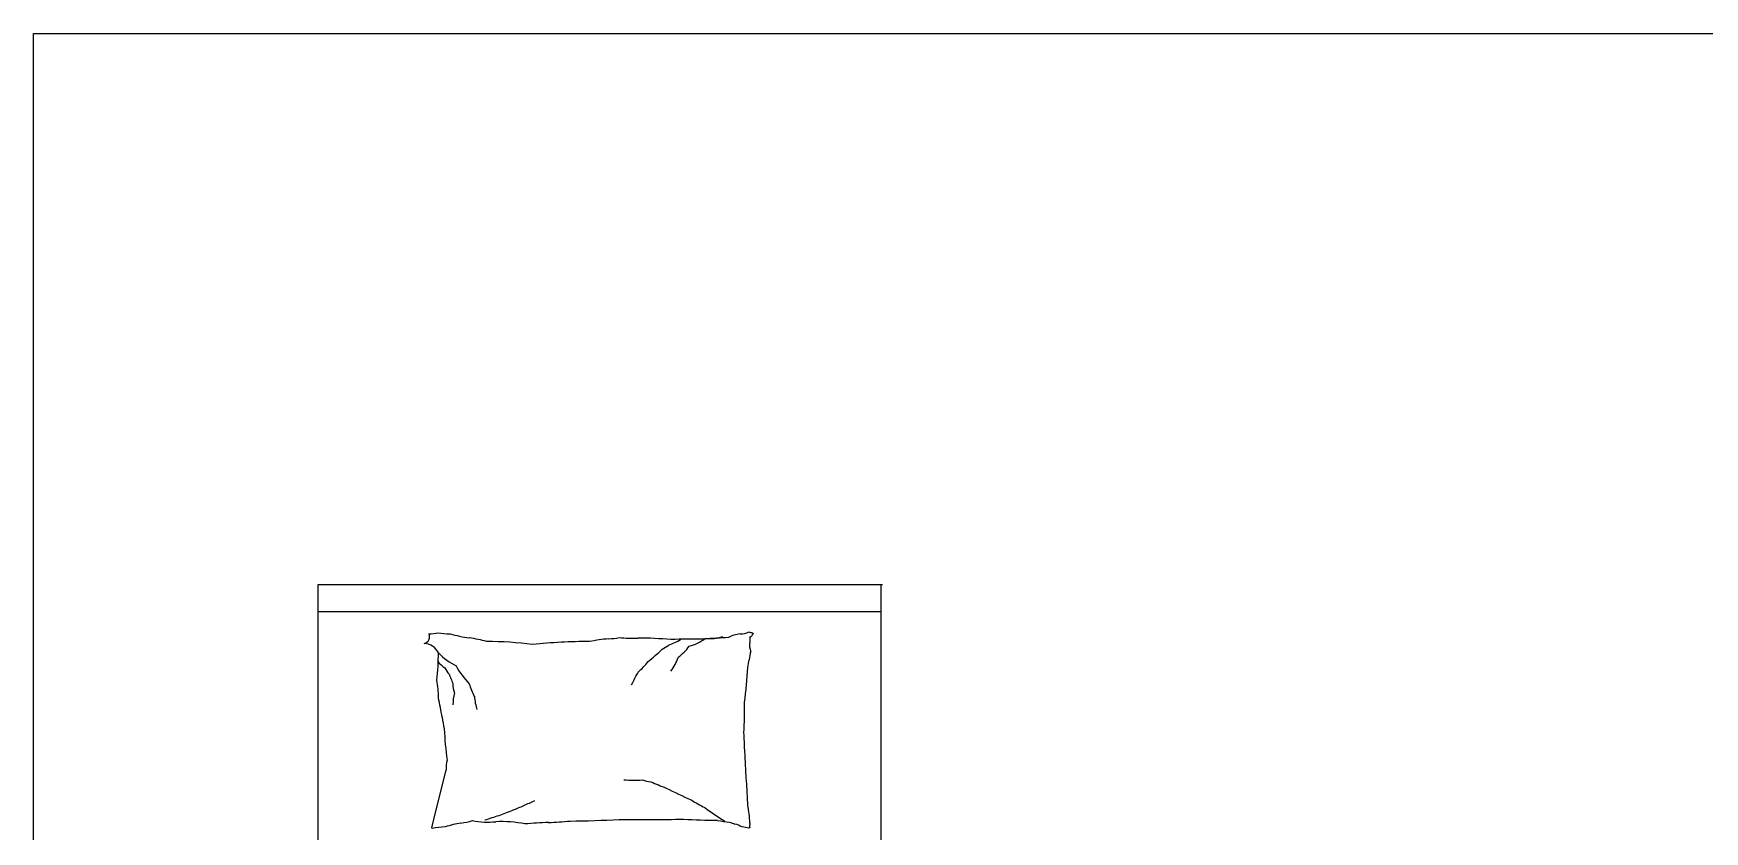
# Model space of a CAD drawing. Extents: x 0.4 to 15.8, y 0.3 to 17.5.
# Drawn here: x 0.4 to 3.667, y 6.739 to 8.298 of the extents above; entities that cross this region are included whole.
import ezdxf

# ---------------------------------------------------------------- set-up
doc = ezdxf.new("R2010")
doc.units = 0
doc.header["$LTSCALE"] = 0.5
doc.header["$MEASUREMENT"] = 0
doc.layers.get('0').update_dxf_attribs({"linetype": 'CONTINUOUS'})
doc.layers.add('Deftpoints', color=7, linetype='CONTINUOUS', plot=False)
doc.layers.add('WWW.DWGAUTOCAD.COM', color=7, linetype='CONTINUOUS')

# ---------------------------------------------------------------- blocks, each defined once
blk = doc.blocks.new('A$C217E6246')
at = {"linetype": 'ByBlock'}
for p, q in [((0, 2), (1.103, 2)), ((0, 1.65), (0, 2)), ((0, 0), (0, 2)), ((1.1, 2), (1.1, 0))]:
    blk.add_line(p, q, dxfattribs=at)
for p, q in [((0, 1.9476), (1.1, 1.9476)), ((0.2294, 1.5549), (0.2501, 1.6374)), ((0.2219, 1.5249), (0.2294, 1.5549))]:
    blk.add_line(p, q)
for centre, radius, start, end in [((0.2046, 1.8981), 0.0131, 281.2724, 26.5805), ((0.2163, 1.9943), 0.0904, 270, 281.2724), ((0.2576, 2.0651), 0.1611, 261.5628, 270), ((0.3403, 2.1973), 0.3048, 254.256, 261.5628), ((0.2638, 1.6556), 0.2422, 74.256, 82.4531), ((0.5612, 2.0464), 0.1524, 272.5386, 280.1899), ((0.6124, 2.1851), 0.2897, 265.1982, 272.5386), ((0.6164, 1.0225), 0.8732, 85.1982, 89.4243), ((0.8295, 1.0761), 0.8208, 91.9079, 95.2592), ((0.7637, 1.9937), 0.0992, 265.7841, 285.9352), ((0.8297, 1.85), 0.0539, 95.2592, 120.6513), ((0.8269, 1.9325), 0.0289, 265.6975, 300.6513), ((0.8509, 1.931), 0.0251, 248.2117, 265.6975), ((0.829, 1.8926), 0.0156, 338.0096, 21.421), ((0.8444, 1.9025), 0.00428, 258.1069, 338.0096), ((0.8505, 1.9017), 0.00232, 78.1069, 199.564), ((0.8523, 1.9071), 0.00342, 199.564, 248.2117), ((0.2045, 1.8511), 0.0342, 26.5805, 85.5998), ((-0.2569, 1.8667), 0.4918, 353.7676, 0), ((0.3337, 1.9655), 0.1399, 225.0976, 242.7964), ((0.3295, 1.2061), 0.6827, 82.4531, 90), ((0.5304, 0.8398), 1.049, 90, 96.0867), ((0.624, 1.3679), 0.5293, 96.0867, 100.1899), ((0.4015, 2.1565), 0.3916, 308.3886, 313.8115), ((0.6375, 1.9422), 0.0768, 297.2396, 308.3886), ((0.6018, 2.1007), 0.234, 290.8603, 297.2396), ((0.7393, 0.3992), 1.4943, 89.4243, 91.9079), ((0.6451, 1.9381), 0.0992, 306.0864, 323.8234), ((0.698, 1.9749), 0.0992, 285.9352, 306.0864), ((1.0859, 1.8185), 0.246, 167.8905, 171.8665), ((0.8759, 1.8821), 0.0328, 171.8665, 201.421), ((0.3008, 1.9098), 0.0899, 221.4429, 233.7359), ((0.2952, 1.8599), 0.0526, 205.3551, 221.4429), ((0.394, 1.9055), 0.1399, 207.3988, 225.0976), ((0.4698, 1.9914), 0.2252, 313.8115, 320.9651), ((0.6094, 1.8893), 0.0992, 323.8234, 341.5603), ((-0.0717, 1.8919), 0.9131, 352.3191, 356.6313), ((0.6458, 1.8798), 0.1983, 347.8905, 352.3191), ((0.031, 1.779), 0.204, 0, 9.6844), ((0.396, 1.8813), 0.1511, 201.8149, 205.3551), ((0.4541, 1.8827), 0.2056, 198.7799, 201.8149), ((0.3194, 1.8063), 0.0562, 180, 198.7799), ((0.4293, 1.8461), 0.1399, 196.515, 207.3988), ((0.4363, 1.8994), 0.2002, 331.6832, 336.9972), ((0.5823, 1.8523), 0.0493, 320.9651, 331.6832), ((-0.6272, 1.5926), 0.882, 9.6844, 12.1984), ((0.3548, 1.7651), 0.0915, 165.3149, 180), ((0.4444, 1.7955), 0.1399, 185.6311, 196.515), ((0.1547, 1.7505), 0.6787, 356.6313, 1.6331), ((0.5563, 1.7851), 0.3171, 188.0051, 192.1984), ((0.9044, 1.7488), 0.6588, 182.6649, 188.0051), ((-0.531, 1.6379), 1.3652, 1.6331, 3.055), ((-12.7764, 0.8432), 13.6356, 3.05496, 3.50486), ((0.3177, 1.6406), 0.0677, 165.9548, 182.6649), ((0.6169, 1.89), 0.2721, 265.9172, 273.5552), ((0.6542, 1.6728), 0.058, 249.3257, 265.9172), ((0.8588, 2.0766), 0.5066, 245.6735, 249.3257), ((1.319, 2.8844), 1.4323, 243.5015, 245.6735), ((0.7172, 0.8999), 0.7387, 113.4844, 115.3111), ((0.8953, 1.844), 0.3126, 237.865, 243.5015), ((0.5234, 1.5141), 0.3212, 3.5049, 9.9984), ((0.2656, 1.6531), 0.1197, 276.4341, 287.3864), ((0.3306, 1.6818), 0.1459, 258.4414, 276.4341), ((0.5712, 0.8429), 0.7387, 107.1982, 109.428), ((0.358, 1.307), 0.2301, 78.4414, 92.7491), ((0.6254, 0.862), 0.7387, 109.428, 111.6577), ((0.674, 0.8811), 0.7387, 111.6577, 113.4844), ((0.3944, 2.7505), 1.2165, 272.6096, 274.6176), ((0.4354, 4.8997), 3.3622, 270.9704, 272.6096), ((0.6171, 7.2594), 5.7185, 269.7135, 270.9704), ((0.7865, 2.7035), 1.164, 266.426, 269.7135), ((1.1822, 2.155), 0.7286, 234.1737, 237.865), ((0.8132, 1.6817), 0.1459, 257.131, 266.426), ((0.8248, 1.5764), 0.0453, 242.7159, 257.131), ((0.222, 1.5239), 0.000917, 345.9551, 94.0829), ((0.2675, 1.2567), 0.2708, 94.0829, 99.4841), ((0.3169, 1.3076), 0.2297, 99.4841, 107.3864), ((0.5172, 0.1322), 1.4048, 92.7491, 94.6176), ((0.7933, 1.4585), 0.0767, 62.7159, 73.7788), ((0.8176, 1.4399), 0.0875, 73.7788, 82.8796), ((0.8433, 1.5235), 0.00132, 82.8796, 163.3022), ((0.8625, 1.5282), 0.0193, 163.3022, 189.9984)]:
    blk.add_arc(centre, radius, start, end)

msp = doc.modelspace()

# ---------------------------------------------------------------- linework, layer by layer
at = {"layer": 'Deftpoints'}
msp.add_lwpolyline([(0.4002, 8.2978), (15.7542, 8.2978), (15.7542, 0.2704), (0.4002, 0.2704)], close=True, dxfattribs=at)

# ---------------------------------------------------------------- block references
at = {"layer": 'WWW.DWGAUTOCAD.COM'}
msp.add_blockref('A$C217E6246', (0.957, 5.221), dxfattribs=at)

doc.saveas('drawing.dxf')
